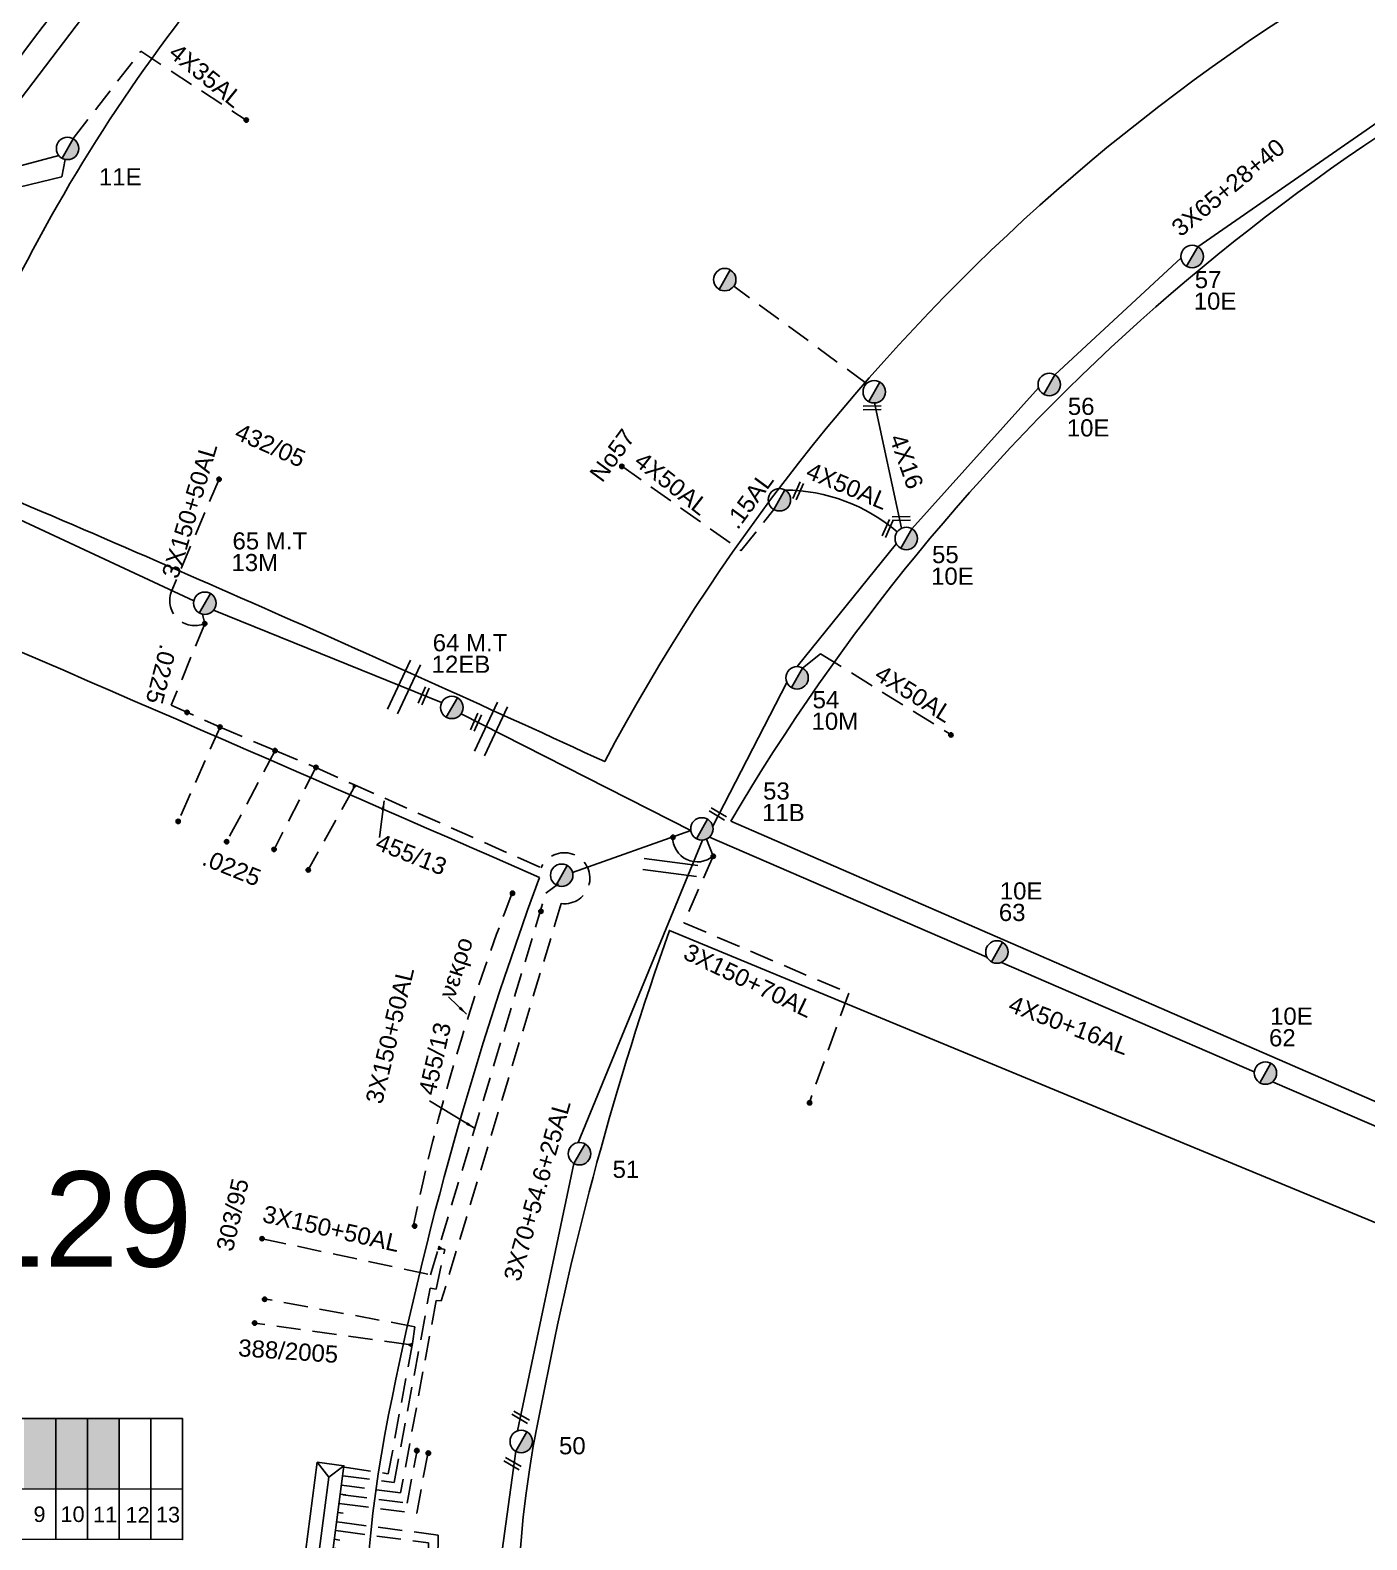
# Model space of a CAD drawing. Header units: millimetres. Extents: x 875 to 3140, y 727 to 1775.
# Drawn here: x 2015.8 to 2156, y 1180.8 to 1339.2 of the extents above; entities that cross this region are included whole.
import ezdxf
from ezdxf.enums import TextEntityAlignment as Align

# ---------------------------------------------------------------- set-up
doc = ezdxf.new("R2010")
doc.units = ezdxf.units.MM
doc.linetypes.add('DASHED', pattern=[19.05, 12.7, -6.35])
for name, color, linetype in [('Pillar OTE', 7, 'Continuous'), ('Γέφυρες Εναερίου Δικτύου', 7, 'Continuous'), ('Γυμνά εναέρια ΧΤ (3Φ)   4x35AL', 7, 'Continuous'), ('Γυμνά εναέρια ΧΤ (3Φ)   4x50AL', 7, 'Continuous'), ('Γυμνά εναέρια ΧΤ και ΦΟΠ (3Φ)   4x50+16AL', 7, 'Continuous'), ('Εναέρια παροχή ΧΤ 4x16', 7, 'SYN_LINE'), ('Επιγραφές - Σχήματα', 7, 'Continuous'), ('Καλώδια ΧΤ   3x150+50AL', 7, 'DASHED'), ('Καλώδια ΧΤ   3x150+70AL', 7, 'DASHED'), ('Καλώδια ΧΤ   3x150AL+50CU', 7, 'DASHED'), ('Καλώδια ΧΤ   3x65+28+40', 7, 'Continuous'), ('Μηχανική τομή', 7, 'Continuous'), ('Στύλος ΦΜ', 7, 'Continuous'), ('Στύλος ΦΜ @ 1', 7, 'Continuous'), ('Συνδέσεις', 7, 'Continuous'), ('Συνεστραμμένα ΧΤ   3x70+54.6+25AL', 7, 'SYN_LINE'), ('Τομή', 7, 'Continuous'), ('Υποσταθμός πόλεως', 7, 'Continuous'), ('Υπόβαθρο ΔΕΗ', 7, 'Continuous'), ('Υπόγεια Καλώδια Δικτύου ΧΤ   .15', 7, 'DASHED'), ('Υπόγεια καλώδια Παροχών ΧΤ   .0225', 7, 'DASHED')]:
    doc.layers.add(name, color=color, linetype=linetype)
doc.styles.add('ar', font='arial.ttf')
doc.styles.get("Standard").update_dxf_attribs({"font": 'arial.ttf'})
doc.linetypes.add('SYN_LINE', pattern='A,0.5,-0.0001,["/\\/\\/\\/",Standard,S=0.1,R=0,X=0,Y=-0.05],-0.25', length=0.7501)
doc.dimstyles.new('ISO-25', dxfattribs={"dimtxt": 2.5, "dimasz": 2.5, "dimexe": 1.25, "dimexo": 0.625, "dimtad": 1, "dimtxsty": 'Standard', "dimcen": 2.5, "dimadec": 0, "dimazin": 0, "dimtfac": 1, "dimtmove": 0, "dimatfit": 3, "dimfxl": 1, "dimarcsym": 0})

# ---------------------------------------------------------------- blocks, each defined once
blk = doc.blocks.new('ΥΠΑΡΧΩΝ ΤΣΙΜΕΝΤΕΝΙΟΣ ΣΤΥΛΟΣ')
at = {"layer": 'Στύλος ΦΜ'}
blk.add_hatch(color=256, dxfattribs=at).paths.add_polyline_path([(-1.29, -2.28, 0.574793), (2.62, 0, 0.268822), (1.3, 2.27)])
blk.add_line((-1.29, -2.28), (1.3, 2.27), dxfattribs=at)
blk.add_circle((0, 0), 2.62, dxfattribs=at)
at = {"layer": 'Στύλος ΦΜ', "flags": 4}
for tag, p in [('ΑΡΙΘΜΟΣ', (-4.68, 8.05)), ('ΤΥΠΟΣ', (-4.91, 3.03))]:
    blk.add_attdef(tag, p, '', height=4, dxfattribs=at)
blk = doc.blocks.new('ΤΟΜΗ')
at = {"layer": 'Τομή', "ltscale": 40}
for p, q in [((-5.68, 0), (5.68, 0)), ((5.68, -2.33), (-5.68, -2.33))]:
    blk.add_line(p, q, dxfattribs=at)
blk = doc.blocks.new('_ΣΥΝΔΕΣΗ')
at = {"layer": 'Συνδέσεις', "linetype": 'SYN_LINE', "ltscale": 40}
blk.add_hatch(color=256, dxfattribs=at).paths.add_polyline_path([(0.5, -0.01, 1), (-0.5, -0.01, 1)])
at = {"layer": 'Συνδέσεις'}
blk.add_circle((0, -0.01), 0.5, dxfattribs=at)
blk = doc.blocks.new('ΜΗΧΑΝΙΚΗ ΤΟΜΗ')
at = {"layer": 'Μηχανική τομή', "ltscale": 40}
for p, q in [((-1.89, 0.78), (1.89, 0.78)), ((1.89, 0), (-1.89, 0))]:
    blk.add_line(p, q, dxfattribs=at)
blk = doc.blocks.new('ΥΠΟΣΤΑΘΜΟΣ ΠΟΛΕΩΣ 13 ΑΝΑΧΩΡΗΣΕΩΝ')
at = {"layer": 'Υποσταθμός πόλεως', "ltscale": 40}
for p, q in [((-11.12, -2.82), (-11.12, -4)), ((-9.53, -2.82), (-9.53, -4)), ((-7.77, -2.82), (-7.77, -4)), ((-5.99, -2.82), (-5.99, -4)), ((-4.14, -2.82), (-4.14, -4)), ((-2.3, -2.82), (-2.3, -4)), ((-0.43, -2.82), (-0.43, -4)), ((1.54, -2.82), (1.54, -4)), ((3.43, -2.82), (3.43, -4)), ((5.39, -2.82), (5.39, -4)), ((7.32, -2.82), (7.32, -4)), ((9.32, -2.82), (9.32, -4)), ((11.11, -2.82), (11.11, -4))]:
    blk.add_line(p, q, dxfattribs=at)
blk.add_lwpolyline([(-11.43, 2.82), (11.43, 2.82), (11.43, -2.82), (-11.43, -2.82)], close=True, dxfattribs=at)
for points in [[(-8.62, 0), (-11.43, 2.82)], [(-11.43, -2.82), (-8.62, 0)], [(-8.62, 0), (8.62, 0)], [(8.62, 0), (11.43, 2.82)], [(11.43, -2.82), (8.62, 0)]]:
    blk.add_lwpolyline(points, dxfattribs=at)
at = {"layer": 'Υποσταθμός πόλεως', "linetype": 'SYN_LINE', "ltscale": 40, "flags": 1}
for tag, p in [('ΜΕΤΑΣΧΗΜΑΤΙΣΜΟΣ', (12.22, 1.68)), ('ΙΣΧΥΣ', (12.2, -1.11)), ('ΑΡΙΘΜΟΣ', (12.32, -3.83))]:
    blk.add_attdef(tag, p, '', height=1.8, dxfattribs=at)

msp = doc.modelspace()

# ---------------------------------------------------------------- hatches: boundary and pattern name
at = {"layer": 'Καλώδια ΧΤ   3x150AL+50CU', "linetype": 'DASHED', "ltscale": 0.2}
h = msp.add_hatch(color=0, dxfattribs=at)
h.dxf.hatch_style = 1
h.paths.add_polyline_path([(2050.02, 1259.92), (2049.69, 1260.08), (2049.69, 1259.66)])
h = msp.add_hatch(color=0, dxfattribs=at)
h.dxf.hatch_style = 1
h.paths.add_polyline_path([(2058.59, 1211.3), (2059, 1211.35), (2058.69, 1211.64)])
h = msp.add_hatch(color=0, dxfattribs=at)
h.dxf.hatch_style = 1
h.paths.add_polyline_path([(2055.89, 1201.42), (2055.48, 1201.33), (2055.82, 1201.07)])
at = {"layer": 'Καλώδια ΧΤ   3x150AL+50CU', "linetype": 'DASHED', "ltscale": 0.1}
h = msp.add_hatch(color=1, dxfattribs=at)
h.dxf.hatch_style = 1
h.paths.add_polyline_path([(2018.46, 1193.54), (2015.13, 1193.54), (2015.13, 1186.15), (2018.46, 1186.15)])
h = msp.add_hatch(color=5, dxfattribs=at)
h.dxf.hatch_style = 1
h.paths.add_polyline_path([(2021.79, 1193.54), (2018.46, 1193.54), (2018.46, 1186.15), (2021.79, 1186.15)])
h = msp.add_hatch(color=6, dxfattribs=at)
h.dxf.hatch_style = 1
h.paths.add_polyline_path([(2025.12, 1193.54), (2021.79, 1193.54), (2021.79, 1186.15), (2025.12, 1186.15)])

# ---------------------------------------------------------------- linework, layer by layer
at = {"layer": 'Pillar OTE', "ltscale": 40}
for points in [[(2050.02, 1259.92), (2049.69, 1259.66), (2049.69, 1260.08), (2050.02, 1259.92)], [(2058.69, 1211.64), (2059, 1211.35), (2058.59, 1211.3), (2058.69, 1211.64)], [(2055.82, 1201.07), (2055.48, 1201.33), (2055.89, 1201.42), (2055.82, 1201.07)], [(1988.12, 1180.9), (1988.12, 1193.54), (2031.78, 1193.54), (2031.78, 1180.86), (1988.12, 1180.9)], [(2018.46, 1180.87), (2018.46, 1193.54)], [(2021.79, 1180.87), (2021.79, 1193.54)], [(2025.12, 1180.87), (2025.12, 1193.54)], [(2028.45, 1180.87), (2028.45, 1193.54)], [(1988.12, 1186.18), (2031.78, 1186.14)]]:
    msp.add_lwpolyline(points, dxfattribs=at)
at = {"layer": 'Γέφυρες Εναερίου Δικτύου', "color": 1, "linetype": 'SYN_LINE', "ltscale": 20}
msp.add_line((2019.1, 1323.82), (2019.47, 1325.66), dxfattribs=at)
at = {"layer": 'Γέφυρες Εναερίου Δικτύου', "color": 1, "linetype": 'SYN_LINE', "ltscale": 10}
for points in [[(2009.5, 1323.59), (2018.79, 1326.07)], [(2008.69, 1322.19), (2009.98, 1321.64), (2019.1, 1323.82)]]:
    msp.add_lwpolyline(points, dxfattribs=at)
at = {"layer": 'Γέφυρες Εναερίου Δικτύου', "color": 151, "linetype": 'DASHED', "ltscale": 0.2}
msp.add_lwpolyline([(2103.53, 1302.15), (2089.59, 1312.35)], dxfattribs=at)
at = {"layer": 'Γέφυρες Εναερίου Δικτύου', "color": 27, "linetype": 'DASHED', "ltscale": 0.2}
for points in [[(2056.14, 1203.19), (2056.14, 1203.19), (2040.33, 1206.12)], [(2055.48, 1201.33), (2055.48, 1201.33), (2039.36, 1203.57)], [(2056.14, 1203.19), (2055.89, 1201.42)]]:
    msp.add_lwpolyline(points, dxfattribs=at)
at = {"layer": 'Γυμνά εναέρια ΧΤ (3Φ)   4x35AL', "color": 1, "linetype": 'DASHED', "ltscale": 0.2}
msp.add_lwpolyline([(2020.29, 1327.84), (2027.38, 1337), (2038.45, 1329.78)], dxfattribs=at)
at = {"layer": 'Γυμνά εναέρια ΧΤ (3Φ)   4x50AL', "color": 151, "linetype": 'DASHED', "ltscale": 0.2}
for points in [[(2077.8, 1293.49), (2090.35, 1284.6)], [(2096.81, 1272.29), (2098.7, 1273.79), (2112.36, 1265.31)]]:
    msp.add_lwpolyline(points, dxfattribs=at)
at = {"layer": 'Γυμνά εναέρια ΧΤ (3Φ)   4x50AL', "color": 151, "linetype": 'Continuous', "ltscale": 0.2}
msp.add_arc((2094.83, 1272.61), 18.36, 49.536, 89.5492, dxfattribs=at)
at = {"layer": 'Γυμνά εναέρια ΧΤ και ΦΟΠ (3Φ)   4x50+16AL', "color": 85}
msp.add_lwpolyline([(2008.94, 1324.34), (2025.15, 1345.67)], dxfattribs=at)
at = {"layer": 'Γυμνά εναέρια ΧΤ και ΦΟΠ (3Φ)   4x50+16AL', "color": 6}
for points in [[(1997.98, 1295.65), (2032.96, 1279.36)], [(2035.02, 1278.35), (2058.94, 1268.67)]]:
    msp.add_lwpolyline(points, dxfattribs=at)
at = {"layer": 'Γυμνά εναέρια ΧΤ και ΦΟΠ (3Φ)   4x50+16AL', "color": 133}
for points in [[(2060.98, 1267.5), (2085.09, 1255.24)], [(2087.04, 1254.54), (2116.15, 1241.97)], [(2117.67, 1241.41), (2144.19, 1229.92)], [(2146.09, 1228.87), (2173.52, 1217.05)]]:
    msp.add_lwpolyline(points, dxfattribs=at)
at = {"layer": 'Εναέρια παροχή ΧΤ 4x16', "color": 151, "linetype": 'SYN_LINE', "ltscale": 10}
msp.add_lwpolyline([(2107.19, 1286.95), (2104.34, 1300.11)], dxfattribs=at)
at = {"layer": 'Καλώδια ΧΤ   3x150+50AL', "color": 6, "ltscale": 0.2}
msp.add_lwpolyline([(2035.6, 1292.1), (2030.64, 1280.43, 0.67118), (2034.1, 1276.94, 1.361868)], format="xyb", dxfattribs=at)
at = {"layer": 'Καλώδια ΧΤ   3x150+50AL', "color": 5, "ltscale": 0.2}
msp.add_lwpolyline([(2040.11, 1212.42), (2057.79, 1208.64), (2069.87, 1248.67), (2071.19, 1249.64)], dxfattribs=at)
at = {"layer": 'Καλώδια ΧΤ   3x150+70AL', "color": 5, "ltscale": 0.2}
msp.add_lwpolyline([(2086.74, 1254.34), (2087.43, 1252.57), (2084.35, 1245.56), (2101.65, 1238.19), (2097.53, 1226.71)], dxfattribs=at)
at = {"layer": 'Καλώδια ΧΤ   3x150AL+50CU', "color": 6, "linetype": 'DASHED', "ltscale": 0.2}
msp.add_lwpolyline([(2049.5, 1260.17), (2069.38, 1251.34, -1.980696), (2071.49, 1247.58), (2058.91, 1205.9), (2058.38, 1205.93), (2054.64, 1185.75), (2049.01, 1186.49)], format="xyb", dxfattribs=at)
at = {"layer": 'Καλώδια ΧΤ   3x150AL+50CU', "color": 5, "linetype": 'DASHED', "ltscale": 0.2}
msp.add_lwpolyline([(2048.85, 1187.52), (2053.97, 1186.84), (2057.75, 1207.22), (2058.39, 1207.11), (2059.27, 1211.28), (2059, 1211.35)], dxfattribs=at)
at = {"layer": 'Καλώδια ΧΤ   3x150AL+50CU', "color": 27, "linetype": 'DASHED', "ltscale": 0.2}
msp.add_lwpolyline([(2048.96, 1188.4), (2053.35, 1187.75), (2055.82, 1201.09)], dxfattribs=at)
at = {"layer": 'Καλώδια ΧΤ   3x150AL+50CU', "color": 0, "linetype": 'DASHED', "ltscale": 0.2}
for points in [[(2048.59, 1185.56), (2055.34, 1184.68), (2056.37, 1190.25)], [(2048.76, 1184.56), (2056.33, 1183.61), (2057.5, 1189.92)], [(2048.38, 1181.72), (2057.56, 1180.51), (2057.5, 1173.71)], [(2048.51, 1182.64), (2058.58, 1181.32), (2058.52, 1173.7)]]:
    msp.add_lwpolyline(points, dxfattribs=at)
msp.add_arc((2269.25, 1169.37), 217.85, 158.6724, 168.2173, dxfattribs=at)
at = {"layer": 'Καλώδια ΧΤ   3x65+28+40', "color": 151, "ltscale": 0.2}
for points in [[(2138.26, 1316.5), (2164.25, 1334.49)], [(2123.27, 1303.06), (2136.51, 1315.33)], [(2108.28, 1286.91), (2121.56, 1301.68)], [(2096.26, 1272.45), (2106.65, 1285.35)], [(2087.39, 1255.71), (2095.16, 1270.77)]]:
    msp.add_lwpolyline(points, dxfattribs=at)
at = {"layer": 'Συνεστραμμένα ΧΤ   3x70+54.6+25AL', "color": 5, "ltscale": 15}
msp.add_lwpolyline([(2072.68, 1250.85), (2085.09, 1255.24)], dxfattribs=at)
at = {"layer": 'Συνεστραμμένα ΧΤ   3x70+54.6+25AL', "color": 2, "ltscale": 20}
for points in [[(2073.28, 1222.51), (2086.31, 1254.24)], [(2066.9, 1192.25), (2072.83, 1220.32)], [(2063.34, 1165.48), (2066.72, 1190.13)]]:
    msp.add_lwpolyline(points, dxfattribs=at)
at = {"layer": 'Υπόβαθρο ΔΕΗ'}
msp.add_lwpolyline([(2134.79, 1519.31), (2138.62, 1517.85), (2158.26, 1447.01, 0.030428), (2130.13, 1432.48, 0.043365), (2078.74, 1400.52, 0.054705), (2021.48, 1344.88, 0.108341), (1995.64, 1297.72), (1924.58, 1328.72), (1923.66, 1331.16, -0.104455), (1968.12, 1403.68, -0.088961), (2051.51, 1478.05, -0.039388)], format="xyb", close=True, dxfattribs=at)
for points in [[(2161.83, 1434.42), (2184.68, 1359.92, 0.177758), (2076.05, 1262.48, 0.008348), (2005.97, 1293.39, -0.120779), (2052.1, 1362.82, -0.085598), (2157.95, 1435.81)], [(2089.28, 1256.21), (2207.12, 1204.97, -0.133904), (2227.01, 1221.85), (2189.23, 1345.8, 0.155489), (2089.28, 1256.21, 3.657191)], [(2069.21, 1250.33, 0.03899), (2053.38, 1193.93, 0.128727), (2057.18, 1128.15, 0.042501), (2065.64, 1112.64), (2019.04, 1093.07), (2004.88, 1098.4), (2009.68, 1120.74, 0.053374), (1977.18, 1194.35, 0.114791), (1953.95, 1220.62, 0.077564), (1924.77, 1234.88, 0.028872), (1887.25, 1242.79, -0.004135), (1917.32, 1315.81, -0.002487), (2069.21, 1250.33, 0.208963)], [(2199.96, 1196.3, 0.193435), (2198.3, 1167.22), (2080, 1118.25, -0.177997), (2069.54, 1195.58, -0.038623), (2082.85, 1244.77), (2199.96, 1196.3)]]:
    msp.add_lwpolyline(points, format="xyb", dxfattribs=at)
msp.add_arc((2085.75, 1254.5), 2.55, 178.2418, 311.1336, dxfattribs=at)
at = {"layer": 'Υπόγεια Καλώδια Δικτύου ΧΤ   .15', "color": 151, "linetype": 'DASHED', "ltscale": 0.2}
msp.add_lwpolyline([(2090.35, 1284.6), (2093.8, 1288.92)], dxfattribs=at)
at = {"layer": 'Υπόγεια καλώδια Παροχών ΧΤ   .0225', "color": 6, "ltscale": 0.2}
for points in [[(2033.87, 1277.94), (2034.1, 1276.94), (2030.59, 1268.39), (2035.7, 1266.09), (2041.48, 1263.63), (2045.76, 1261.87), (2049.88, 1260), (2049.88, 1260)], [(2035.7, 1266.09), (2031.31, 1256.2)], [(2041.48, 1263.63), (2036.39, 1254.06)], [(2045.76, 1261.87), (2041.37, 1253.26)], [(2049.71, 1259.67), (2044.96, 1251.12)]]:
    msp.add_lwpolyline(points, dxfattribs=at)

# ---------------------------------------------------------------- block references
at = {"layer": 'Μηχανική τομή'}
for p, xscale, yscale, zscale, rotation in [((2104.12, 1299.39), 0.499999999999776, 0.499999999999776, 0.499999999999776, 1.056545922562317), ((2096.52, 1290.79), 0.4999999999996149, 0.4999999999996149, 0.4999999999996149, 65.94482767429524), ((2105.9, 1286.86), 0.4999999999996145, 0.4999999999996145, 0.4999999999996145, 65.94482767429533), ((2107.17, 1287.79), 0.499999999999776, 0.499999999999776, 0.499999999999776, 1.056545922562317), ((2057.24, 1269.31), 0.4999999999996145, 0.4999999999996145, 0.4999999999996145, 65.94482767429533), ((2062.73, 1266.52), 0.4999999999996145, 0.4999999999996145, 0.4999999999996145, 65.94482767429533), ((2087.82, 1256.82), 0.499999999999776, 0.499999999999776, 0.499999999999776, 329.4608045377428), ((2067.14, 1193.52), 0.499999999999776, 0.499999999999776, 0.499999999999776, 329.4608045377428), ((2066.27, 1188.65), 0.499999999999776, 0.499999999999776, 0.499999999999776, 329.4608045377428)]:
    msp.add_blockref('ΜΗΧΑΝΙΚΗ ΤΟΜΗ', p, dxfattribs=dict(at, xscale=xscale, yscale=yscale, zscale=zscale, rotation=rotation))
at = {"layer": 'Στύλος ΦΜ @ 1', "ltscale": 40}
ref = msp.add_blockref('ΥΠΑΡΧΩΝ ΤΣΙΜΕΝΤΕΝΙΟΣ ΣΤΥΛΟΣ', (2019.71, 1326.81), dxfattribs=dict(at, xscale=0.4499999999998181, yscale=0.4499999999998181, zscale=0.4499999999998181))
ref.add_attrib('ΤΥΠΟΣ', '11E', (2023, 1322.93), dxfattribs={"layer": 'Στύλος ΦΜ', "height": 1.8, "flags": 4})
ref = msp.add_blockref('ΥΠΑΡΧΩΝ ΤΣΙΜΕΝΤΕΝΙΟΣ ΣΤΥΛΟΣ', (2137.68, 1315.47), dxfattribs=dict(at, xscale=0.4499999999998181, yscale=0.4499999999998181, zscale=0.4499999999998181))
ref.add_attrib('ΤΥΠΟΣ', '10E', (2137.84, 1309.89), dxfattribs={"layer": 'Στύλος ΦΜ', "height": 1.8, "flags": 4})
ref.add_attrib('ΑΡΙΘΜΟΣ', '57', (2137.95, 1312.15), dxfattribs={"layer": 'Στύλος ΦΜ', "height": 1.8, "flags": 4})
at = {"layer": 'Στύλος ΦΜ @ 1', "ltscale": 40, "xscale": 0.4499999999998181, "yscale": 0.4499999999998181, "zscale": 0.4499999999998181}
for p in [(2088.64, 1313.04), (2104.33, 1301.28), (2094.38, 1289.95), (2071.54, 1250.55)]:
    msp.add_blockref('ΥΠΑΡΧΩΝ ΤΣΙΜΕΝΤΕΝΙΟΣ ΣΤΥΛΟΣ', p, dxfattribs=at)
at = {"layer": 'Στύλος ΦΜ @ 1', "ltscale": 40}
ref = msp.add_blockref('ΥΠΑΡΧΩΝ ΤΣΙΜΕΝΤΕΝΙΟΣ ΣΤΥΛΟΣ', (2122.69, 1302.04), dxfattribs=dict(at, xscale=0.4499999999998181, yscale=0.4499999999998181, zscale=0.4499999999998181))
ref.add_attrib('ΤΥΠΟΣ', '10E', (2124.53, 1296.59), dxfattribs={"layer": 'Στύλος ΦΜ', "height": 1.8, "flags": 4})
ref.add_attrib('ΑΡΙΘΜΟΣ', '56', (2124.64, 1298.85), dxfattribs={"layer": 'Στύλος ΦΜ', "height": 1.8, "flags": 4})
ref = msp.add_blockref('ΥΠΑΡΧΩΝ ΤΣΙΜΕΝΤΕΝΙΟΣ ΣΤΥΛΟΣ', (2034.1, 1279.09), dxfattribs=dict(at, xscale=0.4499999999998181, yscale=0.4499999999998181, zscale=0.4499999999998181))
ref.add_attrib('ΤΥΠΟΣ', '13M', (2036.9, 1282.46), dxfattribs={"layer": 'Στύλος ΦΜ', "height": 1.8, "flags": 4})
ref.add_attrib('ΑΡΙΘΜΟΣ', '65 M.T', (2037.01, 1284.73), dxfattribs={"layer": 'Στύλος ΦΜ', "height": 1.8, "flags": 4})
ref = msp.add_blockref('ΥΠΑΡΧΩΝ ΤΣΙΜΕΝΤΕΝΙΟΣ ΣΤΥΛΟΣ', (2107.69, 1285.89), dxfattribs=dict(at, xscale=0.4499999999998181, yscale=0.4499999999998181, zscale=0.4499999999998181))
ref.add_attrib('ΤΥΠΟΣ', '10E', (2110.29, 1281.03), dxfattribs={"layer": 'Στύλος ΦΜ', "height": 1.8, "flags": 4})
ref.add_attrib('ΑΡΙΘΜΟΣ', '55', (2110.39, 1283.3), dxfattribs={"layer": 'Στύλος ΦΜ', "height": 1.8, "flags": 4})
ref = msp.add_blockref('ΥΠΑΡΧΩΝ ΤΣΙΜΕΝΤΕΝΙΟΣ ΣΤΥΛΟΣ', (2060.01, 1268.16), dxfattribs=dict(at, xscale=0.4499999999998181, yscale=0.4499999999998181, zscale=0.4499999999998181))
ref.add_attrib('ΤΥΠΟΣ', '12EB', (2057.9, 1271.79), dxfattribs={"layer": 'Στύλος ΦΜ', "height": 1.8, "flags": 4})
ref.add_attrib('ΑΡΙΘΜΟΣ', '64 M.T', (2058.01, 1274.05), dxfattribs={"layer": 'Στύλος ΦΜ', "height": 1.8, "flags": 4})
ref = msp.add_blockref('ΥΠΑΡΧΩΝ ΤΣΙΜΕΝΤΕΝΙΟΣ ΣΤΥΛΟΣ', (2096.23, 1271.27), dxfattribs=dict(at, xscale=0.4499999999998181, yscale=0.4499999999998181, zscale=0.4499999999998181))
ref.add_attrib('ΤΥΠΟΣ', '10M', (2097.75, 1265.81), dxfattribs={"layer": 'Στύλος ΦΜ', "height": 1.8, "flags": 4})
ref.add_attrib('ΑΡΙΘΜΟΣ', '54', (2097.86, 1268.07), dxfattribs={"layer": 'Στύλος ΦΜ', "height": 1.8, "flags": 4})
ref = msp.add_blockref('ΥΠΑΡΧΩΝ ΤΣΙΜΕΝΤΕΝΙΟΣ ΣΤΥΛΟΣ', (2086.25, 1255.41), dxfattribs=dict(at, xscale=0.4499999999998181, yscale=0.4499999999998181, zscale=0.4499999999998181))
ref.add_attrib('ΤΥΠΟΣ', '11B', (2092.56, 1256.23), dxfattribs={"layer": 'Στύλος ΦΜ', "height": 1.8, "flags": 4})
ref.add_attrib('ΑΡΙΘΜΟΣ', '53', (2092.67, 1258.49), dxfattribs={"layer": 'Στύλος ΦΜ', "height": 1.8, "flags": 4})
ref = msp.add_blockref('ΥΠΑΡΧΩΝ ΤΣΙΜΕΝΤΕΝΙΟΣ ΣΤΥΛΟΣ', (2117.2, 1242.5), dxfattribs=dict(at, xscale=0.4499999999998181, yscale=0.4499999999998181, zscale=0.4499999999998181))
ref.add_attrib('ΤΥΠΟΣ', '63', (2117.4, 1245.75), dxfattribs={"layer": 'Στύλος ΦΜ', "height": 1.8, "flags": 4})
ref.add_attrib('ΑΡΙΘΜΟΣ', '10E', (2117.5, 1248.01), dxfattribs={"layer": 'Στύλος ΦΜ', "height": 1.8, "flags": 4})
ref = msp.add_blockref('ΥΠΑΡΧΩΝ ΤΣΙΜΕΝΤΕΝΙΟΣ ΣΤΥΛΟΣ', (2145.36, 1229.8), dxfattribs=dict(at, xscale=0.4499999999998181, yscale=0.4499999999998181, zscale=0.4499999999998181))
ref.add_attrib('ΤΥΠΟΣ', '62', (2145.74, 1232.6), dxfattribs={"layer": 'Στύλος ΦΜ', "height": 1.8, "flags": 4})
ref.add_attrib('ΑΡΙΘΜΟΣ', '10E', (2145.85, 1234.87), dxfattribs={"layer": 'Στύλος ΦΜ', "height": 1.8, "flags": 4})
ref = msp.add_blockref('ΥΠΑΡΧΩΝ ΤΣΙΜΕΝΤΕΝΙΟΣ ΣΤΥΛΟΣ', (2073.41, 1221.34), dxfattribs=dict(at, xscale=0.4499999999998181, yscale=0.4499999999998181, zscale=0.4499999999998181))
ref.add_attrib('ΤΥΠΟΣ', '51', (2076.88, 1218.8), dxfattribs={"layer": 'Στύλος ΦΜ', "height": 1.8, "flags": 4})
ref = msp.add_blockref('ΥΠΑΡΧΩΝ ΤΣΙΜΕΝΤΕΝΙΟΣ ΣΤΥΛΟΣ', (2067.3, 1191.15), dxfattribs=dict(at, xscale=0.4499999999998181, yscale=0.4499999999998181, zscale=0.4499999999998181))
ref.add_attrib('ΤΥΠΟΣ', '50', (2071.26, 1189.8), dxfattribs={"layer": 'Στύλος ΦΜ', "height": 1.8, "flags": 4})
at = {"layer": 'Συνδέσεις'}
for p, xscale, yscale, zscale in [((2038.45, 1329.79), 0.4500000000000455, 0.4500000000000455, 0.4500000000000455), ((2077.85, 1293.45), 0.4500000000000455, 0.4500000000000455, 0.4500000000000455), ((2035.6, 1292.1), 0.4500000000000455, 0.4500000000000455, 0.4500000000000455), ((2034.1, 1276.94), 0.4500000000000455, 0.4500000000000455, 0.4500000000000455), ((2032.25, 1267.64), 0.4500000000000455, 0.4500000000000455, 0.4500000000000455), ((2035.7, 1266.1), 0.4500000000000455, 0.4500000000000455, 0.4500000000000455), ((2112.37, 1265.28), 0.4500000000000455, 0.4500000000000455, 0.4500000000000455), ((2041.48, 1263.64), 0.4500000000000455, 0.4500000000000455, 0.4500000000000455), ((2045.76, 1261.87), 0.4500000000000455, 0.4500000000000455, 0.4500000000000455), ((2031.31, 1256.2), 0.4500000000000455, 0.4500000000000455, 0.4500000000000455), ((2083.21, 1254.55), 0.4500000000000455, 0.4500000000000455, 0.4500000000000455), ((2036.39, 1254.07), 0.4500000000000455, 0.4500000000000455, 0.4500000000000455), ((2041.37, 1253.26), 0.4500000000000455, 0.4500000000000455, 0.4500000000000455), ((2044.96, 1251.12), 0.4500000000000455, 0.4500000000000455, 0.4500000000000455), ((2087.44, 1252.55), 0.4500000000000455, 0.4500000000000455, 0.4500000000000455), ((2066.38, 1248.67), 0.4500000000000455, 0.4500000000000455, 0.4500000000000455), ((2069.36, 1246.78), 0.4500000000000455, 0.4500000000000455, 0.4500000000000455), ((2097.54, 1226.68), 0.4500000000000455, 0.4500000000000455, 0.4500000000000455), ((2056.11, 1213.75), 0.4500000000000455, 0.4500000000000455, 0.4500000000000455), ((2040.11, 1212.43), 0.4500000000000455, 0.4500000000000455, 0.4500000000000455), ((2040.38, 1206.07), 0.4500000000000455, 0.4500000000000455, 0.4500000000000455), ((2039.33, 1203.57), 0.4500000000000455, 0.4500000000000455, 0.4500000000000455), ((2056.35, 1190.19), 0.4777242751394019, 0.4777242751394019, 0.4777242751394019), ((2057.55, 1189.92), 0.4777242751394019, 0.4777242751394019, 0.4777242751394019)]:
    msp.add_blockref('_ΣΥΝΔΕΣΗ', p, dxfattribs=dict(at, xscale=xscale, yscale=yscale, zscale=zscale))
at = {"layer": 'Τομή', "xscale": 0.4999999999999576, "yscale": 0.4999999999999576, "zscale": 0.4999999999999576}
for p, rotation in [((2054.46, 1270.56), 64.85801820389129), ((2063.6, 1266.13), 64.85801820389129), ((2083.01, 1251.94), 352.8342891393121)]:
    msp.add_blockref('ΤΟΜΗ', p, dxfattribs=dict(at, rotation=rotation))
at = {"layer": 'Υποσταθμός πόλεως', "xscale": 0.4999999999999999, "yscale": 0.4999999999999999, "zscale": 0.4999999999999999, "rotation": 82.51698806563425}
msp.add_blockref('ΥΠΟΣΤΑΘΜΟΣ ΠΟΛΕΩΣ 13 ΑΝΑΧΩΡΗΣΕΩΝ', (2046.55, 1183.12), dxfattribs=at)

# ---------------------------------------------------------------- texts
at = {"ltscale": 30, "width": 11.2573, "attachment_point": 1}
for s, insert, char_height in [('9', (2016.13, 1184.33), 1.63), ('10', (2018.96, 1184.33), 1.634), ('11', (2022.38, 1184.3), 1.634), ('12', (2025.78, 1184.27), 1.634), ('13', (2028.97, 1184.29), 1.634)]:
    msp.add_mtext(s, dxfattribs=dict(at, insert=insert, char_height=char_height))
at = {"layer": 'Γυμνά εναέρια ΧΤ (3Φ)   4x35AL', "ltscale": 20}
msp.add_text('4X35AL', height=1.8, rotation=321.1202, dxfattribs=at).set_placement((2034.24, 1334.46), align=Align.MIDDLE)
at = {"layer": 'Γυμνά εναέρια ΧΤ (3Φ)   4x50AL', "ltscale": 20}
for s, rotation, p in [('4X16', 289.5134, (2107.72, 1293.97)), ('4X50AL', 321.9771, (2083.09, 1291.66)), ('4X50AL', 337.3463, (2101.5, 1291.4)), ('4X50AL', 328.0535, (2108.49, 1269.6))]:
    msp.add_text(s, height=1.8, rotation=rotation, dxfattribs=at).set_placement(p, align=Align.MIDDLE)
at = {"layer": 'Γυμνά εναέρια ΧΤ και ΦΟΠ (3Φ)   4x50+16AL', "ltscale": 20}
msp.add_text('4X50+16AL', height=1.8, rotation=339.3122, dxfattribs=at).set_placement((2124.76, 1234.82), align=Align.MIDDLE)
at = {"layer": 'Εναέρια παροχή ΧΤ 4x16', "ltscale": 20}
msp.add_text('455/13', height=1.8, rotation=338.41, dxfattribs=at).set_placement((2055.78, 1252.78), align=Align.MIDDLE)
at = {"layer": 'Επιγραφές - Σχήματα', "ltscale": 20, "char_height": 1.8, "width": 19.3816, "attachment_point": 1, "style": 'ar'}
for s, insert, rotation in [('432/05', (2037.83, 1298.05), 336.0949), ('Νο57', (2074.34, 1292.72), 53.7053), ('νεκρο', (2058.6, 1238.06), 72.4797), ('455/13', (2056.5, 1227.76), 77.2005), ('303/95', (2035.28, 1211.38), 77.2005), ('388/2005', (2037.69, 1201.89), 356.0825)]:
    msp.add_mtext(s, dxfattribs=dict(at, insert=insert, rotation=rotation))
at = {"layer": 'Επιγραφές - Σχήματα', "ltscale": 20, "insert": (1982.02, 1219.48), "char_height": 10, "width": 19.3816, "attachment_point": 1, "style": 'ar'}
msp.add_mtext('ΦΨ-129', dxfattribs=at)
at = {"layer": 'Καλώδια ΧΤ   3x150+50AL', "ltscale": 0.2}
for rotation, p in [(73.4434, (2032.5, 1288.82)), (76.5764, (2053.51, 1233.76)), (347.3773, (2047.37, 1213.48))]:
    msp.add_text('3X150+50AL', height=1.8, rotation=rotation, dxfattribs=at).set_placement(p, align=Align.MIDDLE)
at = {"layer": 'Καλώδια ΧΤ   3x150+70AL', "ltscale": 0.2}
msp.add_text('3X150+70AL', height=1.8, rotation=334.3602, dxfattribs=at).set_placement((2091.13, 1239.51), align=Align.MIDDLE)
at = {"layer": 'Καλώδια ΧΤ   3x65+28+40', "ltscale": 20}
msp.add_text('3X65+28+40', height=1.8, rotation=39.3883, dxfattribs=at).set_placement((2141.45, 1322.72), align=Align.MIDDLE)
at = {"layer": 'Συνεστραμμένα ΧΤ   3x70+54.6+25AL', "ltscale": 20}
msp.add_text('3X70+54.6+25AL', height=1.8, rotation=74.0873, dxfattribs=at).set_placement((2068.96, 1217.49), align=Align.MIDDLE)
at = {"layer": 'Υπόγεια Καλώδια Δικτύου ΧΤ   .15', "ltscale": 20, "insert": (2088.55, 1287.78), "char_height": 1.8, "width": 19.3816, "attachment_point": 1, "rotation": 53.7053, "style": 'ar'}
msp.add_mtext('.15ΑL', dxfattribs=at)
at = {"layer": 'Υπόγεια καλώδια Παροχών ΧΤ   .0225', "ltscale": 0.2}
for rotation, p in [(255.7235, (2029.54, 1271.63)), (338.0787, (2036.94, 1251.35))]:
    msp.add_text('.0225', height=1.8, rotation=rotation, dxfattribs=at).set_placement(p, align=Align.MIDDLE)

# ---------------------------------------------------------------- leaders
at = {"layer": 'Επιγραφές - Σχήματα', "ltscale": 40}
for points in [[(2052.91, 1258.36), (2052.42, 1254.51)], [(2061.57, 1235.97), (2059.65, 1237.78)], [(2062.45, 1223.99), (2057.67, 1226.87)]]:
    msp.add_leader(points, dimstyle='ISO-25', override={"dimasz": 1, "dimtad": 0}, dxfattribs=at)

doc.saveas('drawing.dxf')
